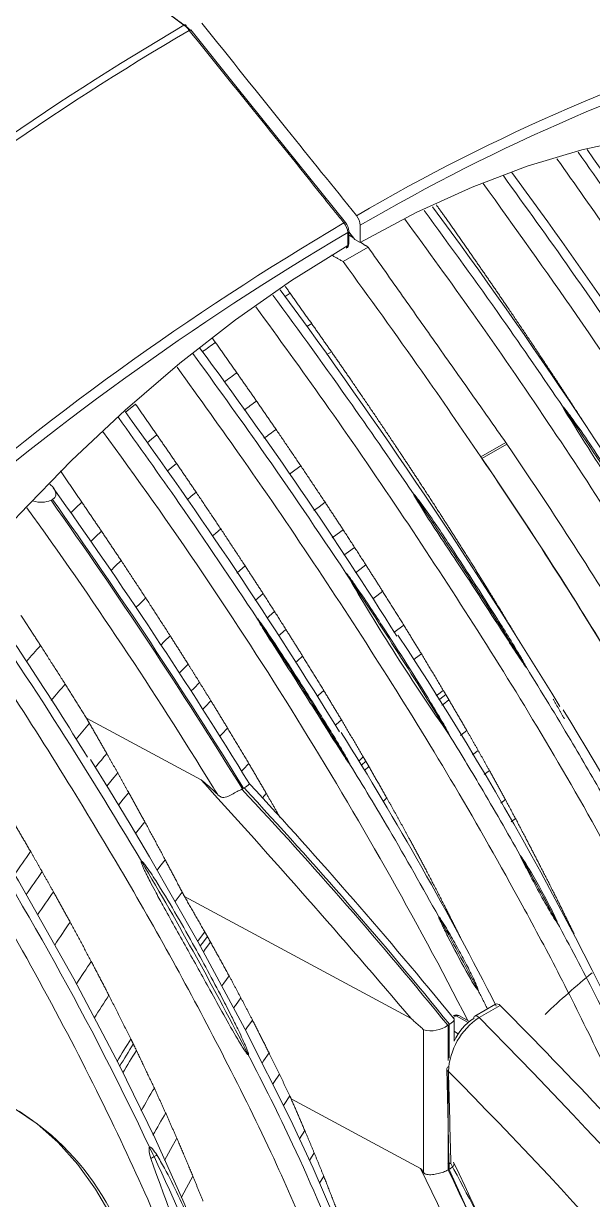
# Model space of a CAD drawing. Extents: x 9.3 to 87, y 1.1 to 68.8.
# Drawn here: x 61.33 to 62.941, y 4.746 to 8.074 of the extents above; entities that cross this region are included whole.
import ezdxf

# ---------------------------------------------------------------- set-up
doc = ezdxf.new("R2010")
doc.units = 0
doc.header["$MEASUREMENT"] = 0
doc.linetypes.add('SLD-Solid', pattern=[0])
doc.layers.add('OBJECT', color=7, linetype='CONTINUOUS')

msp = doc.modelspace()

# ---------------------------------------------------------------- linework, layer by layer
at = {"layer": 'OBJECT', "linetype": 'SLD-Solid', "lineweight": 15}
for p, q in [((62.2834, 7.5031), (62.2834, 7.4545)), ((62.248, 7.4462), (62.248, 7.4827)), ((62.2509, 7.4503), (62.2509, 7.4868)), ((62.2679, 7.4634), (62.2509, 7.4845)), ((62.2834, 7.4545), (62.2679, 7.4634)), ((62.2351, 7.4004), (62.3058, 7.4412)), ((62.0852, 7.3106), (62.0706, 7.3018)), ((62.146, 7.2249), (62.1322, 7.2165)), ((62.2018, 7.1453), (62.189, 7.1376)), ((62.6959, 6.8882), (62.6252, 6.8474)), ((62.6281, 6.8432), (62.6988, 6.884)), ((61.4122, 6.7271), (61.4081, 6.7247)), ((61.5085, 6.1078), (61.8331, 5.9331)), ((62.2922, 5.9983), (62.2795, 5.9866)), ((62.6174, 6.0167), (62.6009, 6.004)), ((62.2992, 5.9862), (62.2867, 5.9748)), ((62.3081, 5.9709), (62.296, 5.9597)), ((62.6491, 5.9602), (62.6344, 5.9489)), ((61.9498, 5.9077), (61.9534, 5.9098)), ((62.0176, 5.895), (62.0065, 5.883)), ((62.3588, 5.8821), (62.3483, 5.8723)), ((62.6944, 5.8776), (62.6813, 5.8674)), ((62.723, 5.8242), (62.7112, 5.815)), ((61.7859, 5.6032), (62.4277, 5.2577)), ((62.6664, 5.2987), (62.6079, 5.2649)), ((62.6664, 5.2987), (62.6079, 5.2649)), ((62.6793, 5.2947), (62.6199, 5.2604)), ((62.6793, 5.2947), (62.6199, 5.2604)), ((62.5551, 5.2655), (62.5464, 5.2604)), ((62.5895, 5.2465), (62.5551, 5.2655)), ((62.5927, 5.2496), (62.5624, 5.2664)), ((62.463, 4.822), (62.463, 5.2262)), ((62.5349, 5.2408), (62.5325, 5.2394)), ((62.5325, 5.2394), (62.5325, 5.1392)), ((62.5349, 5.1457), (62.5349, 5.2408)), ((62.5496, 5.1937), (62.5496, 5.2556)), ((62.5496, 5.2217), (62.5615, 5.214)), ((62.5325, 5.1087), (62.5325, 4.8295)), ((62.0878, 5.0308), (62.4538, 4.8337)), ((62.1264, 4.9413), (62.1111, 4.9173)), ((62.1532, 4.8775), (62.1396, 4.8557)), ((62.5315, 4.8482), (62.5332, 4.8452)), ((62.5349, 4.8309), (62.5325, 4.8295)), ((62.5349, 4.8309), (62.5349, 4.8498)), ((62.5396, 4.8558), (62.5396, 4.8558)), ((62.1801, 4.812), (62.1678, 4.7918))]:
    msp.add_line(p, q, dxfattribs=at)
at = {"layer": 'OBJECT', "linetype": 'SLD-Solid', "lineweight": 15, "flags": 128}
for points in [[(61.7905, 8.0661), (61.7906, 8.0675), (61.7904, 8.0686), (61.7899, 8.0696), (61.7892, 8.0702), (61.7883, 8.0705), (61.7871, 8.0705), (61.7858, 8.0701), (61.7845, 8.0695)], [(62.2417, 7.5112), (61.9351, 7.8926), (61.8037, 8.0561)], [(64.3747, 7.2429), (64.2921, 7.3518), (64.2008, 7.4491), (64.1012, 7.5343), (63.9936, 7.6071), (63.8787, 7.6672), (63.7568, 7.7143), (63.6284, 7.7482), (63.4942, 7.7687), (63.3548, 7.7759), (63.2106, 7.7695), (63.0624, 7.7498), (62.9108, 7.7167), (62.7564, 7.6703), (62.5999, 7.611), (62.442, 7.539), (62.2834, 7.4545)], [(60.466, 5.492), (60.5327, 5.6124), (60.6478, 5.8062), (60.77, 5.995), (60.8986, 6.1781), (61.0331, 6.3546), (61.1729, 6.5237), (61.3175, 6.6849), (61.4661, 6.8372), (61.6182, 6.9802), (61.7731, 7.1131), (61.9302, 7.2354), (62.0887, 7.3466), (62.248, 7.4462)], [(61.6468, 6.9971), (61.6318, 6.9846), (61.6192, 6.9739)], [(62.8624, 6.9822), (62.8619, 6.983), (62.8613, 6.9838), (62.8608, 6.9845), (62.8603, 6.9853), (62.8598, 6.9861), (62.8592, 6.9869), (62.8587, 6.9876), (62.8582, 6.9884)], [(61.7076, 6.9101), (61.6927, 6.8975), (61.6804, 6.8871)], [(62.6988, 6.884), (62.6985, 6.8845), (62.6981, 6.885), (62.6977, 6.8856), (62.6974, 6.8861), (62.697, 6.8866), (62.6967, 6.8872), (62.6963, 6.8877), (62.6959, 6.8882)], [(61.7633, 6.8293), (61.7484, 6.8167), (61.7369, 6.8069)], [(62.6252, 6.8474), (62.6256, 6.8469), (62.626, 6.8464), (62.6263, 6.8458), (62.6267, 6.8453), (62.627, 6.8448), (62.6274, 6.8442), (62.6278, 6.8437), (62.6281, 6.8432)], [(62.115, 6.8225), (62.0983, 6.8103), (62.0829, 6.799)], [(61.8187, 6.748), (61.8038, 6.7353), (61.7936, 6.7265)], [(62.4381, 6.7373), (62.4376, 6.7381), (62.4371, 6.7389), (62.4365, 6.7396), (62.436, 6.7404), (62.4355, 6.7412), (62.435, 6.7419), (62.4344, 6.7427), (62.4339, 6.7435)], [(61.4953, 6.7193), (61.4787, 6.7033), (61.4643, 6.6893)], [(62.1841, 6.719), (62.1674, 6.7067), (62.1524, 6.6957)], [(61.551, 6.6372), (61.5344, 6.621), (61.5209, 6.6077)], [(61.8885, 6.644), (61.8735, 6.6311), (61.8641, 6.6229)], [(62.2351, 6.6414), (62.2184, 6.6291), (62.204, 6.6184)], [(62.2674, 6.5916), (62.2507, 6.5793), (62.2369, 6.569)], [(61.6064, 6.5544), (61.5897, 6.5381), (61.5771, 6.5255)], [(61.9576, 6.5391), (61.9426, 6.5261), (61.9342, 6.5187)], [(62.2995, 6.5417), (62.2828, 6.5293), (62.2698, 6.5197)], [(62.0086, 6.4605), (61.9936, 6.4473), (61.9864, 6.441)], [(62.347, 6.4671), (62.3302, 6.4546), (62.3189, 6.4461)], [(61.6762, 6.4484), (61.6595, 6.4318), (61.6486, 6.4209)], [(62.0409, 6.41), (62.0259, 6.3968), (62.0198, 6.3914)], [(62.073, 6.3594), (62.058, 6.3461), (62.052, 6.3408)], [(62.4066, 6.3715), (62.3899, 6.359), (62.3784, 6.3503)], [(61.7453, 6.3414), (61.7286, 6.3246), (61.7191, 6.3149)], [(61.7962, 6.261), (61.7796, 6.244), (61.7711, 6.2352)], [(62.1204, 6.2836), (62.1054, 6.2702), (62.1001, 6.2654)], [(62.4565, 6.2902), (62.4397, 6.2776), (62.4345, 6.2736)], [(61.8285, 6.2093), (61.812, 6.1924), (61.8043, 6.1844)], [(62.1801, 6.1865), (62.1651, 6.1729), (62.1612, 6.1694)], [(62.5187, 6.1868), (62.5019, 6.174), (62.4987, 6.1716)], [(62.5257, 6.175), (62.5089, 6.1622), (62.5058, 6.1599)], [(62.5346, 6.1599), (62.5178, 6.1472), (62.5149, 6.1449)], [(61.8606, 6.1575), (61.8443, 6.1406), (61.8375, 6.1335)], [(62.23, 6.1037), (62.215, 6.09), (62.2129, 6.0882)], [(61.9081, 6.0798), (61.8919, 6.0629), (61.886, 6.0567)], [(62.5853, 6.073), (62.5685, 6.0601), (62.5673, 6.0591)], [(62.5201, 3.6876), (62.5052, 3.7782), (62.479, 3.9026), (62.4449, 4.0376), (62.4131, 4.146), (62.3721, 4.2699), (62.3233, 4.4069), (62.2696, 4.5486), (62.2117, 4.6914), (62.15, 4.8341), (62.0864, 4.9718), (61.9569, 5.229), (61.825, 5.4743), (61.6871, 5.7154), (61.6321, 5.808), (61.574, 5.9038), (61.5196, 5.9913)], [(61.9678, 5.9801), (61.9518, 5.9632), (61.9473, 5.9584)], [(62.1273, 3.6643), (62.1076, 3.7766), (62.0754, 3.9179), (62.0437, 4.0343), (62.0154, 4.126), (61.9898, 4.2044), (61.9701, 4.2627), (61.9475, 4.327), (61.9218, 4.3978), (61.8923, 4.4755), (61.8429, 4.5992), (61.7813, 4.7442), (61.7025, 4.9181), (61.6013, 5.1264), (61.473, 5.3706), (61.3155, 5.6481), (61.1282, 5.953)], [(61.597, 5.9529), (61.5816, 5.9342), (61.5665, 5.9158)], [(61.6279, 5.8975), (61.6127, 5.8788), (61.5991, 5.8622)], [(61.6737, 5.8144), (61.6586, 5.7957), (61.6475, 5.7818)], [(61.7313, 5.7074), (61.7165, 5.6886), (61.7083, 5.6781)], [(61.7795, 5.6157), (61.7648, 5.5968), (61.7591, 5.5893)], [(61.8434, 5.5031), (61.8285, 5.4834), (61.8235, 5.4767)], [(61.8506, 5.4903), (61.8357, 5.4704), (61.8306, 5.4636)], [(61.8598, 5.4739), (61.8448, 5.4539), (61.8396, 5.4468)], [(61.9123, 5.3787), (61.897, 5.3578), (61.8915, 5.3502)], [(61.9455, 5.3166), (61.9301, 5.2952), (61.9249, 5.288)], [(62.5551, 5.2655), (62.5531, 5.2665), (62.5511, 5.2669), (62.5492, 5.2668), (62.5476, 5.2663), (62.5476, 5.2663)], [(61.9783, 5.2537), (61.9627, 5.2317), (61.9583, 5.2255)], [(62.0252, 5.1608), (62.0094, 5.1379), (62.0054, 5.132)], [(62.0548, 5.1003), (62.0388, 5.0766), (62.0356, 5.0718)], [(62.5282, 5.1146), (62.5326, 4.9561), (62.5346, 4.8503)], [(62.5282, 5.1146), (62.5326, 4.9561), (62.5346, 4.8503)], [(62.0839, 5.0391), (62.0677, 5.0147), (62.0658, 5.0118)], [(61.6132, 4.2122), (61.6393, 4.2617), (61.6552, 4.3212), (61.6606, 4.389), (61.6552, 4.463), (61.6393, 4.5409), (61.6132, 4.6205), (61.5779, 4.6992), (61.5343, 4.7747), (61.4838, 4.8446), (61.428, 4.9069), (61.3685, 4.9597), (61.3071, 5.0014)], [(61.7643, 4.9189), (61.7466, 4.8875), (61.7292, 4.8559)], [(62.8958, 3.7275), (62.8777, 3.8337), (62.8204, 4.0776), (62.7448, 4.3248), (62.652, 4.5715), (62.5352, 4.831), (62.5352, 4.8311), (62.5352, 4.8311)], [(61.8097, 4.8118), (61.7918, 4.7786), (61.7769, 4.7503)]]:
    msp.add_lwpolyline(points, dxfattribs=at)
at = {"layer": 'OBJECT', "linetype": 'SLD-Solid', "lineweight": 15}
for centre, radius, start, end in [((48.6924, -10.291), 23.7435, 49.04126, 56.43984), ((41.0945, -19.3138), 34.3208, 52.92647, 57.00603), ((66.0076, 0.8756), 8.3419, 120.41468, 129.66088), ((61.8028, 8.051), 0.00511, 80.4089, 132.118), ((65.101, 2.6907), 5.6055, 106.4636, 120.3015), ((66.0184, 0.8679), 8.3338, 120.4148, 129.66088), ((65.1015, 2.6807), 5.5854, 106.4636, 120.301), ((50.3359, -1.3582), 15.5198, 32.00154, 35.78704), ((51.2297, -0.8031), 14.2605, 31.9312, 36.36572), ((49.799, -1.8024), 15.7667, 31.23124, 36.40903), ((62.2374, 7.501), 0.046, 2.6302, 39.7811), ((66.3654, 0.5026), 8.1329, 120.50193, 131.23261), ((62.2408, 7.5062), 0.00511, 80.4004, 132.128), ((62.2017, 7.4804), 0.0463, 2.8214, 39.7027), ((62.2177, 7.4881), 0.0332, 357.7773, 43.916), ((66.3613, 0.5004), 8.1038, 120.50239, 131.2326), ((62.246, 7.4872), 0.00492, 293.6777, 355.655), ((62.2396, 7.4494), 0.0114, 292.5197, 4.1513), ((62.2407, 7.4455), 0.00732, 295.709, 4.85), ((62.2459, 7.4508), 0.00503, 294.3748, 354.3049), ((62.2459, 7.4507), 0.00505, 294.518, 354.0957), ((49.2723, -2.1151), 15.8895, 31.30435, 36.42817), ((63.9436, 4.2589), 3.5735, 125.4044, 126.1215), ((51.2956, -0.6487), 13.1098, 32.21658, 36.53785), ((63.9883, 4.2066), 3.5367, 125.5082, 126.2292), ((63.9998, 4.1985), 3.4525, 125.6039, 126.3296), ((50.4261, -1.1724), 13.8436, 31.54065, 36.05677), ((62.988, 6.7645), 0.2513, 119.9841, 120.2921), ((72.4471, 12.8964), 11.2639, 211.676, 214.63167), ((62.9799, 6.7788), 0.2349, 119.6922, 120.0143), ((50.7182, -1.257), 14.6753, 31.88664, 34.15486), ((64.0328, 4.1602), 3.4053, 125.7085, 126.4217), ((51.5961, -0.4089), 12.3643, 27.24781, 36.35719), ((50.4417, -1.4287), 14.8101, 31.63538, 34.14483), ((53.1753, 0.3628), 11.4609, 27.93331, 34.45832), ((50.371, -1.4696), 14.8101, 31.63538, 34.14483), ((49.7438, -1.5874), 14.3482, 31.5593, 35.57597), ((61.3803, 6.7916), 0.0724, 252.2251, 292.613), ((48.8732, -2.1732), 15.372, 31.71454, 35.36893), ((48.7988, -2.2122), 15.4599, 31.69224, 35.32572), ((62.5637, 6.5196), 0.2513, 119.9841, 120.2922), ((62.5557, 6.5338), 0.235, 119.6922, 120.0142), ((50.2939, -1.5019), 14.6753, 31.88664, 34.15486), ((51.2939, -0.5605), 12.3968, 31.49711, 35.87139), ((50.2202, -1.0731), 13.2993, 30.63148, 34.69387), ((52.2005, 0.2603), 10.9366, 31.64378, 34.89026), ((67.962, 9.8488), 6.6177, 210.21063, 214.91744), ((50.3734, -1.3841), 14.26, 31.47212, 33.65595), ((50.6383, -1.1187), 13.612, 31.41986, 33.47897), ((54.7281, 1.265), 9.1918, 23.11303, 33.5345), ((64.9027, 3.2082), 4.6976, 138.6133, 139.3562), ((64.9339, 3.1807), 4.6146, 139.0584, 139.8137), ((55.6617, 1.6893), 8.457, 22.81683, 31.6849), ((64.9631, 3.1546), 4.5293, 139.5429, 140.288), ((53.775, 0.7655), 9.9797, 26.98043, 32.09324), ((64.9936, 3.1279), 4.477, 139.9619, 140.6108), ((41.7321, -12.3637), 27.1813, 40.41306, 42.3099), ((53.5202, 1.031), 9.0342, 25.31371, 32.77002), ((52.728, -2.7178), 12.6257, 39.06346, 43.08769), ((61.9246, 5.9658), 0.0629, 298.3384, 316.1637), ((52.6042, -2.8078), 12.7842, 39.02313, 42.99657), ((51.2588, -3.9847), 14.5905, 39.3111, 42.76617), ((65.1994, 2.9699), 4.7365, 144.3535, 145.3158), ((53.1026, 0.6108), 9.9612, 27.14465, 30.74444), ((53.5267, 0.525), 10.5738, 28.25594, 29.4236), ((65.2076, 2.9636), 4.6877, 144.6804, 145.6494), ((65.2077, 2.9629), 4.6291, 145.0201, 146.0016), ((65.2192, 2.9541), 4.5557, 145.5553, 146.5423), ((53.756, 0.7247), 9.9901, 27.51272, 28.85486), ((65.2199, 2.9524), 4.4455, 146.2884, 147.2735), ((64.4274, 3.578), 2.3423, 129.4158, 133.7592), ((65.2237, 2.949), 4.3562, 146.9634, 147.9702), ((62.67, 5.2875), 0.0117, 37.7647, 107.74), ((62.67, 5.2875), 0.0117, 37.7647, 107.74), ((62.7257, 5.0995), 0.1926, 123.3145, 177.3925), ((62.7257, 5.0995), 0.1926, 123.3145, 177.3925), ((62.5551, 5.2533), 0.015, 60.9851, 119.9973), ((62.5595, 5.2596), 0.00732, 66.7977, 126.8314), ((62.612, 5.2589), 0.00723, 124.2169, 187.0935), ((62.612, 5.2589), 0.00723, 124.2169, 187.0935), ((62.6109, 5.2546), 0.0107, 32.92, 106.1197), ((62.6109, 5.2546), 0.0107, 32.92, 106.1197), ((52.8087, -4.498), 13.8379, 37.627, 44.84534), ((62.4843, 5.302), 0.0788, 254.2981, 306.5258), ((62.6844, 5.1338), 0.1476, 122.6428, 156.0564), ((65.219, 2.951), 4.232, 147.8993, 148.9064), ((65.2125, 2.9549), 4.2109, 148.0113, 149.0205), ((65.2136, 2.9542), 4.1951, 148.1573, 149.1731), ((62.5361, 5.1141), 0.00784, 116.0439, 176.6613), ((62.5361, 5.1156), 0.00787, 187.1095, 249.0605), ((5.3628, 3.5019), 57.193, 1.3479, 1.60945), ((5.3628, 3.5019), 57.193, 1.3479, 1.60945), ((52.9216, -4.4272), 13.5391, 37.8644, 44.77177), ((65.2036, 2.9598), 4.0848, 149.0469, 150.0858), ((60.9276, 4.3743), 0.7333, 1.6308, 57.8615), ((65.1884, 2.9686), 4.0038, 149.6683, 150.7065), ((53.295, 0.9027), 9.2926, 25.25173, 25.43473), ((61.5548, 5.1187), 0.2905, 297.8563, 299.924), ((72.698, 8.7884), 11.6868, 199.6321, 203.69353), ((61.6134, 5.0172), 0.1732, 299.8479, 302.8765), ((56.1772, 2.2543), 6.1093, 17.53915, 25.31796), ((62.4225, 4.7997), 0.0462, 28.8304, 47.3642), ((58.7564, 2.987), 4.133, 10.2102, 26.5403), ((58.9464, 3.048), 4.0038, 9.7662, 26.4175), ((58.825, 3.0111), 4.1523, 9.9644, 26.3106)]:
    msp.add_arc(centre, radius, start, end, dxfattribs=at)
for centre, major_axis, ratio, start_param, end_param in [((59.4816, -0.5053), (-5.5684, 8.3217), 0.616702, 4.976892, 5.021091), ((61.0517, 4.4457), (-0.2693, 0.4216), 0.605053, 3.376316, 5.470711), ((61.0316, 4.4328), (-0.2544, 0.3956), 0.606761, 3.374403, 5.468799)]:
    msp.add_ellipse(centre, major_axis=major_axis, ratio=ratio, start_param=start_param, end_param=end_param, dxfattribs=at)
for points, degree in [([(61.7084, 8.1264), (61.7905, 8.0661)], 1), ([(61.7994, 8.0548), (61.7948, 8.0606), (61.7898, 8.0655), (61.7845, 8.0695)], 3), ([(61.7905, 8.0661), (61.795, 8.0628), (61.7991, 8.0587), (61.803, 8.0539)], 3), ([(62.5245, 7.5251), (62.4991, 7.5609)], 1), ([(62.5853, 7.4386), (62.5245, 7.5251)], 1), ([(62.2646, 7.4675), (62.2509, 7.4762)], 1), ([(62.248, 7.4462), (62.248, 7.4462), (62.248, 7.4462), (62.248, 7.4461)], 3), ([(62.3058, 7.4412), (62.2843, 7.455)], 1), ([(62.3058, 7.4412), (62.6959, 6.8882)], 1), ([(62.641, 7.3583), (62.5853, 7.4386)], 1), ([(62.2025, 7.4186), (62.2351, 7.4004)], 1), ([(62.6964, 7.2774), (62.641, 7.3583)], 1), ([(62.0852, 7.3106), (62.0711, 7.3303)], 1), ([(62.146, 7.2249), (62.0852, 7.3106)], 1), ([(62.7662, 7.174), (62.6964, 7.2774)], 1), ([(62.2018, 7.1453), (62.146, 7.2249)], 1), ([(61.8733, 7.1716), (61.864, 7.1846)], 1), ([(61.9341, 7.0855), (61.8733, 7.1716)], 1), ([(62.8353, 7.0698), (62.7662, 7.174)], 1), ([(62.2572, 7.0653), (62.2018, 7.1453)], 1), ([(61.9899, 7.0057), (61.9341, 7.0855)], 1), ([(62.327, 6.963), (62.2572, 7.0653)], 1), ([(62.8863, 6.9916), (62.8353, 7.0698)], 1), ([(61.7076, 6.9101), (61.6468, 6.9971)], 1), ([(62.0452, 6.9253), (61.9899, 7.0057)], 1), ([(62.9186, 6.9415), (62.8863, 6.9916)], 1), ([(62.3961, 6.86), (62.327, 6.963)], 1), ([(62.115, 6.8225), (62.0452, 6.9253)], 1), ([(61.7633, 6.8293), (61.7076, 6.9101)], 1), ([(62.4471, 6.7827), (62.3961, 6.86)], 1), ([(61.8187, 6.748), (61.7633, 6.8293)], 1), ([(61.4953, 6.7193), (61.4344, 6.8077)], 1), ([(62.1841, 6.719), (62.115, 6.8225)], 1), ([(62.4794, 6.7333), (62.4471, 6.7827)], 1), ([(61.8885, 6.644), (61.8187, 6.748)], 1), ([(62.5115, 6.6836), (62.4794, 6.7333)], 1), ([(61.551, 6.6372), (61.4953, 6.7193)], 1), ([(62.2351, 6.6414), (62.1841, 6.719)], 1), ([(62.559, 6.6094), (62.5115, 6.6836)], 1), ([(61.6064, 6.5544), (61.551, 6.6372)], 1), ([(61.9576, 6.5391), (61.8885, 6.644)], 1), ([(62.2674, 6.5916), (62.2351, 6.6414)], 1), ([(62.2995, 6.5417), (62.2674, 6.5916)], 1), ([(62.6187, 6.5145), (62.559, 6.6094)], 1), ([(61.6762, 6.4484), (61.6064, 6.5544)], 1), ([(62.0086, 6.4605), (61.9576, 6.5391)], 1), ([(62.347, 6.4671), (62.2995, 6.5417)], 1), ([(62.6686, 6.4337), (62.6187, 6.5145)], 1), ([(62.0409, 6.41), (62.0086, 6.4605)], 1), ([(62.4066, 6.3715), (62.347, 6.4671)], 1), ([(61.7453, 6.3414), (61.6762, 6.4484)], 1), ([(62.7309, 6.331), (62.6686, 6.4337)], 1), ([(61.3783, 6.3139), (61.3229, 6.3991)], 1), ([(62.073, 6.3594), (62.0409, 6.41)], 1), ([(62.1204, 6.2836), (62.073, 6.3594)], 1), ([(62.4565, 6.2902), (62.4066, 6.3715)], 1), ([(61.7962, 6.261), (61.7453, 6.3414)], 1), ([(62.7379, 6.3193), (62.7309, 6.331)], 1), ([(61.4481, 6.2046), (61.3783, 6.3139)], 1), ([(61.8285, 6.2093), (61.7962, 6.261)], 1), ([(62.1801, 6.1865), (62.1204, 6.2836)], 1), ([(62.5187, 6.1868), (62.4565, 6.2902)], 1), ([(61.5085, 6.1078), (61.4481, 6.2046)], 1), ([(61.8606, 6.1575), (61.8285, 6.2093)], 1), ([(62.23, 6.1037), (62.1801, 6.1865)], 1), ([(62.5257, 6.175), (62.5187, 6.1868)], 1), ([(62.5346, 6.1599), (62.5257, 6.175)], 1), ([(62.5853, 6.073), (62.5346, 6.1599)], 1), ([(62.8614, 6.1063), (62.8296, 6.1623)], 1), ([(61.9081, 6.0798), (61.8606, 6.1575)], 1), ([(61.5168, 6.0935), (61.5085, 6.1078)], 1), ([(61.5659, 6.0079), (61.5168, 6.0935)], 1), ([(62.2922, 5.9983), (62.23, 6.1037)], 1), ([(61.9678, 5.9801), (61.9081, 6.0798)], 1), ([(62.6174, 6.0167), (62.5853, 6.073)], 1), ([(61.597, 5.9529), (61.5659, 6.0079)], 1), ([(62.2992, 5.9862), (62.2922, 5.9983)], 1), ([(62.6491, 5.9602), (62.6174, 6.0167)], 1), ([(62.0176, 5.895), (61.9678, 5.9801)], 1), ([(62.3081, 5.9709), (62.2992, 5.9862)], 1), ([(62.3588, 5.8821), (62.3081, 5.9709)], 1), ([(62.6944, 5.8776), (62.6491, 5.9602)], 1), ([(61.6279, 5.8975), (61.597, 5.9529)], 1), ([(61.6737, 5.8144), (61.6279, 5.8975)], 1), ([(61.9498, 5.9077), (61.9486, 5.9071)], 1), ([(61.9544, 5.9104), (61.9534, 5.9098)], 1), ([(62.0564, 5.8273), (62.0176, 5.895)], 1), ([(62.3909, 5.8246), (62.3588, 5.8821)], 1), ([(62.723, 5.8242), (62.6944, 5.8776)], 1), ([(61.3504, 5.7303), (61.2994, 5.8179)], 1), ([(61.7313, 5.7074), (61.6737, 5.8144)], 1), ([(62.4225, 5.7668), (62.3909, 5.8246)], 1), ([(62.751, 5.7708), (62.723, 5.8242)], 1), ([(62.4679, 5.682), (62.4225, 5.7668)], 1), ([(62.7935, 5.6886), (62.751, 5.7708)], 1), ([(61.3827, 5.6738), (61.3504, 5.7303)], 1), ([(61.7795, 5.6157), (61.7313, 5.7074)], 1), ([(61.4148, 5.6167), (61.3827, 5.6738)], 1), ([(62.4965, 5.6272), (62.4679, 5.682)], 1), ([(62.8204, 5.6359), (62.7935, 5.6886)], 1), ([(62.5245, 5.5723), (62.4965, 5.6272)], 1), ([(62.8473, 5.5824), (62.8204, 5.6359)], 1), ([(61.4623, 5.5308), (61.4148, 5.6167)], 1), ([(61.7859, 5.6032), (61.7795, 5.6157)], 1), ([(61.8434, 5.5031), (61.7859, 5.6032)], 1), ([(62.567, 5.4876), (62.5245, 5.5723)], 1), ([(62.8887, 5.4979), (62.8473, 5.5824)], 1), ([(61.5219, 5.4197), (61.4623, 5.5308)], 1), ([(61.8506, 5.4903), (61.8434, 5.5031)], 1), ([(61.8598, 5.4739), (61.8506, 5.4903)], 1), ([(61.9123, 5.3787), (61.8598, 5.4739)], 1), ([(61.5718, 5.3239), (61.5219, 5.4197)], 1), ([(61.9455, 5.3166), (61.9123, 5.3787)], 1), ([(62.6436, 5.2855), (62.6163, 5.3395)], 1), ([(61.634, 5.2), (61.5718, 5.3239)], 1), ([(61.9783, 5.2537), (61.9455, 5.3166)], 1), ([(62.0252, 5.1608), (61.9783, 5.2537)], 1), ([(62.463, 5.2262), (62.4277, 5.2577)], 1), ([(62.5312, 5.2387), (62.5325, 5.2394)], 1), ([(62.5349, 5.2408), (62.5361, 5.2415)], 1), ([(61.641, 5.1857), (61.634, 5.2)], 1), ([(61.6499, 5.1674), (61.641, 5.1857)], 1), ([(61.7006, 5.0607), (61.6499, 5.1674)], 1), ([(62.0548, 5.1003), (62.0252, 5.1608)], 1), ([(62.0839, 5.0391), (62.0548, 5.1003)], 1), ([(61.7326, 4.9905), (61.7006, 5.0607)], 1), ([(62.0878, 5.0308), (62.0839, 5.0391)], 1), ([(62.1264, 4.9413), (62.0878, 5.0308)], 1), ([(61.7643, 4.9189), (61.7326, 4.9905)], 1), ([(62.1532, 4.8775), (62.1264, 4.9413)], 1), ([(61.8097, 4.8118), (61.7643, 4.9189)], 1), ([(62.1801, 4.812), (62.1532, 4.8775)], 1), ([(62.5325, 4.8295), (62.5322, 4.8293)], 1), ([(62.5352, 4.8311), (62.5349, 4.8309)], 1), ([(61.8383, 4.7409), (61.8097, 4.8118)], 1), ([(62.2214, 4.7062), (62.1801, 4.812)], 1)]:
    msp.add_open_spline(points, degree=degree, dxfattribs=at)
for points, knots in [([(62.2728, 7.5304), (62.2071, 7.6122), (62.1414, 7.6939), (62.0757, 7.7756), (61.9954, 7.8755), (61.9151, 7.9754), (61.8348, 8.0753)], [0.03013372, 0.03013372, 0.03013372, 0.03013372, 0.03830696, 0.03830696, 0.03830696, 0.04829992, 0.04829992, 0.04829992, 0.04829992]), ([(62.2374, 7.51), (62.2333, 7.5151), (62.2292, 7.5202), (62.2251, 7.5252), (62.2088, 7.5455), (62.1925, 7.5659), (62.1761, 7.5862), (62.1108, 7.6674), (62.0455, 7.7487), (61.9802, 7.8299), (61.9199, 7.9049), (61.8597, 7.9799), (61.7994, 8.0548)], [0, 0, 0, 0, 0.000508, 0.000508, 0.000508, 0.00254, 0.00254, 0.00254, 0.010668, 0.010668, 0.010668, 0.01816622, 0.01816622, 0.01816622, 0.01816622]), ([(64.1683, 5.3795), (64.1413, 5.4495), (64.0781, 5.6137), (63.9633, 5.8623), (63.8321, 6.117), (63.705, 6.3524), (63.5785, 6.5716), (63.3959, 6.8722), (63.1538, 7.2484), (62.9435, 7.5458), (62.8405, 7.6914)], [0, 0, 0, 0, 0.085756, 0.201042, 0.307479, 0.406374, 0.499877, 0.589962, 0.799279, 1, 1, 1, 1]), ([(63.2929, 7.1412), (63.2198, 7.2503), (63.0914, 7.4422), (62.9579, 7.6291), (62.9004, 7.7097)], [0, 0, 0, 0, 0.568945, 1, 1, 1, 1]), ([(63.1199, 7.025), (63.0403, 7.1431), (62.899, 7.3525), (62.7518, 7.556), (62.6877, 7.6447)], [0, 0, 0, 0, 0.564064, 1, 1, 1, 1]), ([(64.0001, 5.2824), (63.9767, 5.3404), (63.9262, 5.4656), (63.8268, 5.6866), (63.7006, 5.9355), (63.558, 6.1979), (63.3827, 6.5014), (63.1641, 6.8511), (62.9027, 7.244), (62.7206, 7.4975), (62.6317, 7.6214)], [0, 0, 0, 0, 0.070053, 0.15123, 0.268681, 0.377343, 0.479616, 0.653665, 0.830795, 1, 1, 1, 1]), ([(62.4646, 7.5451), (62.5385, 7.4437), (62.672, 7.2604), (62.8007, 7.0724), (62.8582, 6.9884)], [0, 0, 0, 0, 0.553371, 1, 1, 1, 1]), ([(62.4101, 7.5202), (62.4748, 7.4312), (62.6123, 7.2422), (62.8125, 6.9511), (63.0116, 6.6481), (63.2047, 6.3391), (63.3719, 6.0499), (63.5186, 5.7797), (63.6115, 5.5998), (63.6577, 5.4965), (63.6661, 5.4777)], [0, 0, 0, 0, 0.138475, 0.294052, 0.442324, 0.591091, 0.747976, 0.857736, 0.974144, 1, 1, 1, 1]), ([(62.2351, 7.4004), (62.3098, 7.2974), (62.442, 7.1152), (62.5697, 6.9285), (62.6252, 6.8474)], [0, 0, 0, 0, 0.565398, 1, 1, 1, 1]), ([(62.0363, 7.3058), (62.1115, 7.2025), (62.2464, 7.0174), (62.3764, 6.8275), (62.4339, 6.7435)], [0, 0, 0, 0, 0.557849, 1, 1, 1, 1]), ([(61.9882, 7.272), (62.0529, 7.183), (62.191, 6.993), (62.3925, 6.6998), (62.5935, 6.3935), (62.7887, 6.0806), (62.9573, 5.7871), (63.1069, 5.5128), (63.2323, 5.2589), (63.3233, 5.0601), (63.368, 4.946), (63.3772, 4.9228)], [0, 0, 0, 0, 0.121384, 0.259134, 0.390431, 0.522435, 0.661924, 0.759692, 0.863384, 0.972167, 1, 1, 1, 1]), ([(62.2431, 6.5189), (62.1635, 6.637), (62.0219, 6.8468), (61.8743, 7.0508), (61.8098, 7.14)], [0, 0, 0, 0, 0.562769, 1, 1, 1, 1]), ([(61.7648, 7.1015), (61.8278, 7.0141), (61.9635, 6.8258), (62.1624, 6.5337), (62.3622, 6.2259), (62.5568, 5.9101), (62.7177, 5.6257), (62.8523, 5.3741), (62.9604, 5.1565), (63.0318, 5.0016), (63.065, 4.919), (63.0663, 4.9158)], [0, 0, 0, 0, 0.127509, 0.274887, 0.416242, 0.558795, 0.709917, 0.798953, 0.893579, 0.995865, 1, 1, 1, 1]), ([(61.9918, 6.3901), (61.9188, 6.4993), (61.7901, 6.6914), (61.6564, 6.8786), (61.5987, 6.9595)], [0, 0, 0, 0, 0.568034, 1, 1, 1, 1]), ([(62.8612, 6.9816), (62.8608, 6.9823), (62.8601, 6.9835), (62.8593, 6.9851), (62.8588, 6.9862), (62.8585, 6.9869), (62.8583, 6.9874), (62.8582, 6.9877), (62.8581, 6.988), (62.8581, 6.9882), (62.8581, 6.9883), (62.8581, 6.9884), (62.8582, 6.9884), (62.8582, 6.9884)], [0, 0, 0, 0, 0.326158, 0.544988, 0.692102, 0.791242, 0.858308, 0.903966, 0.935333, 0.96621, 0.979398, 0.992715, 1, 1, 1, 1]), ([(62.8582, 6.9884), (62.8582, 6.9884), (62.8582, 6.9884), (62.8583, 6.9884), (62.8586, 6.9883), (62.8595, 6.9876), (62.8612, 6.9857), (62.8626, 6.984), (62.8635, 6.9829)], [0, 0, 0, 0, 0.008152, 0.01895, 0.038891, 0.124454, 0.462158, 1, 1, 1, 1]), ([(62.8635, 6.9829), (62.8723, 6.9712), (62.9159, 6.9127), (63.0044, 6.7768), (63.0965, 6.6338), (63.158, 6.5336), (63.1732, 6.5069), (63.1774, 6.4993), (63.1787, 6.4962), (63.1789, 6.4957), (63.179, 6.4954), (63.179, 6.4952), (63.179, 6.4952), (63.179, 6.4952), (63.1789, 6.4951), (63.1789, 6.4951)], [0, 0, 0, 0, 0.075373, 0.376432, 0.837708, 0.953137, 0.981996, 0.99643, 0.998235, 0.999138, 0.99959, 0.999817, 0.999931, 0.999976, 1, 1, 1, 1]), ([(61.4122, 6.7271), (61.4147, 6.7289), (61.4196, 6.7326), (61.4223, 6.7409), (61.4199, 6.7531), (61.4132, 6.7636), (61.4058, 6.7692), (61.4048, 6.77)], [0, 0, 0, 0, 0.151012, 0.3008, 0.539143, 0.940085, 1, 1, 1, 1]), ([(62.4369, 6.7366), (62.4365, 6.7374), (62.4359, 6.7386), (62.4351, 6.7402), (62.4346, 6.7412), (62.4342, 6.742), (62.434, 6.7425), (62.4339, 6.7428), (62.4339, 6.7431), (62.4338, 6.7432), (62.4339, 6.7434), (62.4339, 6.7434), (62.4339, 6.7435), (62.4339, 6.7435)], [0, 0, 0, 0, 0.326157, 0.544986, 0.6921, 0.79124, 0.858306, 0.903951, 0.935333, 0.96621, 0.979398, 0.992715, 1, 1, 1, 1]), ([(62.4339, 6.7435), (62.4339, 6.7435), (62.434, 6.7435), (62.4341, 6.7435), (62.4343, 6.7434), (62.4352, 6.7427), (62.4369, 6.7408), (62.4383, 6.7391), (62.4393, 6.738)], [0, 0, 0, 0, 0.009023, 0.020487, 0.042289, 0.122762, 0.441726, 1, 1, 1, 1]), ([(62.7547, 6.2502), (62.7547, 6.2502), (62.7547, 6.2502), (62.7546, 6.2502), (62.7546, 6.2502), (62.7544, 6.2503), (62.7542, 6.2505), (62.7538, 6.2509), (62.7516, 6.2534), (62.7466, 6.2606), (62.7292, 6.2861), (62.6655, 6.385), (62.5733, 6.5279), (62.4821, 6.6622), (62.4445, 6.7242), (62.4369, 6.7366)], [0, 0, 0, 0, 0.000024, 0.000069, 0.000183, 0.00041, 0.000862, 0.001765, 0.00357, 0.018004, 0.046863, 0.162292, 0.623568, 0.924627, 1, 1, 1, 1]), ([(62.4393, 6.738), (62.4458, 6.7294), (62.4783, 6.6863), (62.5556, 6.5696), (62.6492, 6.425), (62.7207, 6.3106), (62.7465, 6.2664), (62.7511, 6.2582), (62.7532, 6.254), (62.7542, 6.2519), (62.7546, 6.2509), (62.7547, 6.2505), (62.7547, 6.2503), (62.7547, 6.2503), (62.7547, 6.2502), (62.7547, 6.2502), (62.7547, 6.2502), (62.7547, 6.2502)], [0, 0, 0, 0, 0.055666, 0.2781, 0.722897, 0.945279, 0.973076, 0.986975, 0.993925, 0.997401, 0.999141, 0.999577, 0.999796, 0.999868, 0.999956, 0.999996, 1, 1, 1, 1]), ([(62.2431, 6.5189), (62.2431, 6.5189), (62.2432, 6.5189), (62.2433, 6.5189), (62.2435, 6.5188), (62.2442, 6.5182), (62.2467, 6.5154), (62.2557, 6.5034), (62.2899, 6.4546), (62.3681, 6.3359), (62.4497, 6.2075), (62.5106, 6.107), (62.5279, 6.0769), (62.5343, 6.0648), (62.5355, 6.0619), (62.5357, 6.0614), (62.5357, 6.0611), (62.5357, 6.061), (62.5357, 6.0609), (62.5357, 6.0609), (62.5357, 6.0608), (62.5357, 6.0608), (62.5357, 6.0608)], [0, 0, 0, 0, 0.000094, 0.000218, 0.000448, 0.001446, 0.005385, 0.021069, 0.083741, 0.334366, 0.804886, 0.922632, 0.98151, 0.996237, 0.998077, 0.998998, 0.999316, 0.999635, 0.999784, 0.999905, 0.999967, 1, 1, 1, 1]), ([(61.1149, 6.4489), (61.1671, 6.372), (61.2841, 6.2), (61.4537, 5.933), (61.6205, 5.6565), (61.7714, 5.3901), (61.9132, 5.1218), (62.0424, 4.8599), (62.1546, 4.5981), (62.2535, 4.3397), (62.3461, 4.0672), (62.4047, 3.8441), (62.4228, 3.7174), (62.4279, 3.6821)], [0, 0, 0, 0, 0.089122, 0.199541, 0.302126, 0.397229, 0.491555, 0.591893, 0.676697, 0.766801, 0.862116, 0.961521, 1, 1, 1, 1]), ([(62.2543, 5.9773), (62.2543, 5.9773), (62.2543, 5.9773), (62.2542, 5.9773), (62.2541, 5.9774), (62.2535, 5.9779), (62.2518, 5.98), (62.2455, 5.989), (62.2214, 6.0257), (62.1637, 6.1177), (62.0919, 6.2302), (62.0293, 6.3286), (62.0017, 6.3715), (61.9929, 6.3874), (61.9921, 6.389), (61.9918, 6.3897), (61.9918, 6.39), (61.9918, 6.3901), (61.9918, 6.3901), (61.9918, 6.3901), (61.9918, 6.3901), (61.9918, 6.3901)], [0, 0, 0, 0, 0.000078, 0.000179, 0.000367, 0.001181, 0.004395, 0.017191, 0.068322, 0.272792, 0.681705, 0.886151, 0.988387, 0.994777, 0.997973, 0.999578, 0.999779, 0.999878, 0.999957, 0.999999, 1, 1, 1, 1]), ([(61.9918, 6.3901), (61.9918, 6.3901), (61.9919, 6.3901), (61.9919, 6.3901), (61.9921, 6.3901), (61.9926, 6.3896), (61.9942, 6.3878), (62.0003, 6.3797), (62.0234, 6.3469), (62.0783, 6.2641), (62.1398, 6.168), (62.1957, 6.0782), (62.2246, 6.0306), (62.243, 5.9993), (62.2504, 5.9859), (62.2526, 5.9816), (62.2537, 5.9794), (62.2541, 5.9783), (62.2543, 5.9777), (62.2544, 5.9775), (62.2543, 5.9774), (62.2543, 5.9774), (62.2543, 5.9773), (62.2543, 5.9773), (62.2543, 5.9773)], [0, 0, 0, 0, 0.000072, 0.000167, 0.000341, 0.001087, 0.004033, 0.015761, 0.062622, 0.250016, 0.624778, 0.761349, 0.897921, 0.96621, 0.983282, 0.991818, 0.996087, 0.998222, 0.999291, 0.99965, 0.99983, 0.999901, 0.999971, 1, 1, 1, 1]), ([(62.7547, 6.2502), (62.7966, 6.1824), (62.8726, 6.0593), (62.9449, 5.934), (62.9773, 5.8778)], [0, 0, 0, 0, 0.551649, 1, 1, 1, 1]), ([(62.7366, 5.7195), (62.6995, 5.7847), (62.634, 5.8994), (62.5653, 6.0121), (62.5357, 6.0608)], [0, 0, 0, 0, 0.567807, 1, 1, 1, 1]), ([(62.5058, 5.5458), (62.4594, 5.6287), (62.378, 5.774), (62.2915, 5.9162), (62.2543, 5.9773)], [0, 0, 0, 0, 0.570137, 1, 1, 1, 1]), ([(61.8331, 5.9331), (61.8391, 5.9283), (61.8548, 5.916), (61.8698, 5.9015), (61.879, 5.8926)], [0, 0, 0, 0, 0.387466, 1, 1, 1, 1]), ([(61.0441, 5.9203), (61.1152, 5.8062), (61.2549, 5.582), (61.4419, 5.2447), (61.603, 4.9237), (61.7377, 4.6227), (61.8499, 4.3371), (61.9455, 4.0543), (62.0097, 3.826), (62.029, 3.6958), (62.0344, 3.6588)], [0, 0, 0, 0, 0.158864, 0.312281, 0.455055, 0.584144, 0.705414, 0.824941, 0.95025, 1, 1, 1, 1]), ([(61.879, 5.8926), (61.8742, 5.9005), (61.8693, 5.9085), (61.8643, 5.9163), (61.8643, 5.9163)], [0, 0, 0, 0, 0.999918, 1, 1, 1, 1]), ([(61.879, 5.8926), (61.8798, 5.8919), (61.8831, 5.8888), (61.889, 5.8844), (61.8974, 5.8828), (61.9075, 5.8856), (61.92, 5.8922), (61.935, 5.9006), (61.9441, 5.9049), (61.9486, 5.9071)], [0, 0, 0, 0, 0.040977, 0.172111, 0.285128, 0.396953, 0.598358, 0.799165, 1, 1, 1, 1]), ([(61.9486, 5.9071), (61.9486, 5.9071), (61.9487, 5.9071), (61.9487, 5.907), (61.9487, 5.907)], [0, 0, 0, 0, 0.969894, 1, 1, 1, 1]), ([(61.9545, 5.9104), (61.9545, 5.9104), (61.9545, 5.9104), (61.9545, 5.9104), (61.9544, 5.9104)], [0, 0, 0, 0, 0.030106, 1, 1, 1, 1]), ([(61.9666, 5.1555), (61.9666, 5.1555), (61.9664, 5.1554), (61.966, 5.1555), (61.965, 5.156), (61.962, 5.1591), (61.9519, 5.1733), (61.9159, 5.2334), (61.8621, 5.3318), (61.7915, 5.4585), (61.7392, 5.5516), (61.705, 5.6144), (61.6898, 5.643), (61.68, 5.6623), (61.6736, 5.6754), (61.6696, 5.6843), (61.667, 5.6903), (61.6654, 5.6944), (61.6644, 5.6972), (61.6638, 5.6992), (61.6635, 5.7006), (61.6634, 5.7016), (61.6634, 5.7023), (61.6635, 5.7028), (61.6637, 5.703), (61.6638, 5.703), (61.6638, 5.7031)], [0, 0, 0, 0, 0.000459, 0.001037, 0.002137, 0.006183, 0.022225, 0.086119, 0.341385, 0.558432, 0.778026, 0.850867, 0.899686, 0.932428, 0.954405, 0.969173, 0.979112, 0.985817, 0.990355, 0.993443, 0.995561, 0.997451, 0.99862, 0.999247, 0.999765, 1, 1, 1, 1]), ([(61.6638, 5.7031), (61.6639, 5.7031), (61.6641, 5.7032), (61.6645, 5.7031), (61.6658, 5.7025), (61.6698, 5.6986), (61.6836, 5.6808), (61.7328, 5.605), (61.8047, 5.4797), (61.8747, 5.3506), (61.9164, 5.2696), (61.9347, 5.2327), (61.9466, 5.2078), (61.9543, 5.191), (61.9592, 5.1796), (61.9624, 5.1718), (61.9644, 5.1666), (61.9656, 5.163), (61.9663, 5.1606), (61.9667, 5.1589), (61.9669, 5.1577), (61.967, 5.1568), (61.967, 5.1562), (61.9669, 5.1558), (61.9668, 5.1556), (61.9667, 5.1555), (61.9666, 5.1555)], [0, 0, 0, 0, 0.000501, 0.001151, 0.00236, 0.007574, 0.028162, 0.110155, 0.437763, 0.717794, 0.81063, 0.872803, 0.914462, 0.942394, 0.961138, 0.973731, 0.982205, 0.987919, 0.991787, 0.994417, 0.99622, 0.997472, 0.998806, 0.999341, 0.999785, 1, 1, 1, 1]), ([(62.8405, 5.5308), (62.8405, 5.5307), (62.8405, 5.5307), (62.8403, 5.5307), (62.8399, 5.5309), (62.8386, 5.5323), (62.8342, 5.5382), (62.8186, 5.5636), (62.7937, 5.6081), (62.7668, 5.6581), (62.7485, 5.6933), (62.7403, 5.7098), (62.7373, 5.7166), (62.7367, 5.7184), (62.7365, 5.719), (62.7365, 5.7193), (62.7366, 5.7195), (62.7366, 5.7195), (62.7366, 5.7195), (62.7366, 5.7195), (62.7366, 5.7195)], [0, 0, 0, 0, 0.000482, 0.00111, 0.002276, 0.007285, 0.027059, 0.105814, 0.420513, 0.735029, 0.89228, 0.970915, 0.99058, 0.995498, 0.997961, 0.999198, 0.999585, 0.999858, 0.999986, 1, 1, 1, 1]), ([(62.7366, 5.7195), (62.7366, 5.7195), (62.7366, 5.7195), (62.7366, 5.7195), (62.7367, 5.7195), (62.7368, 5.7195), (62.7372, 5.7192), (62.7383, 5.718), (62.7407, 5.7146), (62.765, 5.6775), (62.7957, 5.6218), (62.8268, 5.5636), (62.838, 5.5393), (62.8404, 5.5331), (62.8407, 5.5314), (62.8407, 5.531), (62.8406, 5.5308), (62.8406, 5.5308), (62.8405, 5.5308)], [0, 0, 0, 0, 0.000019, 0.000279, 0.000481, 0.001037, 0.002142, 0.006556, 0.024175, 0.059391, 0.622996, 0.904875, 0.975423, 0.993138, 0.997605, 0.998837, 0.999489, 1, 1, 1, 1]), ([(62.6163, 5.3395), (62.6162, 5.3395), (62.6161, 5.3395), (62.6159, 5.3395), (62.6153, 5.3399), (62.6133, 5.342), (62.6066, 5.3515), (62.5826, 5.3921), (62.5569, 5.4405), (62.5328, 5.4874), (62.5233, 5.5064), (62.517, 5.5192), (62.5129, 5.5278), (62.5102, 5.5337), (62.5084, 5.5376), (62.5073, 5.5402), (62.5066, 5.542), (62.5062, 5.5433), (62.5059, 5.5441), (62.5058, 5.5447), (62.5057, 5.545), (62.5056, 5.5454), (62.5056, 5.5456), (62.5057, 5.5457), (62.5057, 5.5458), (62.5057, 5.5458), (62.5058, 5.5458)], [0, 0, 0, 0, 0.000685, 0.001564, 0.003213, 0.010493, 0.039238, 0.153737, 0.611335, 0.73946, 0.825268, 0.882734, 0.921227, 0.947018, 0.964309, 0.975911, 0.983708, 0.988957, 0.992503, 0.99491, 0.996555, 0.997693, 0.998895, 0.999376, 0.999777, 1, 1, 1, 1]), ([(62.5058, 5.5458), (62.5058, 5.5458), (62.5058, 5.5458), (62.506, 5.5458), (62.5063, 5.5456), (62.5074, 5.5446), (62.511, 5.5397), (62.524, 5.5193), (62.5444, 5.4841), (62.5676, 5.4422), (62.5851, 5.409), (62.5965, 5.3866), (62.6038, 5.3714), (62.6086, 5.3612), (62.6117, 5.3542), (62.6136, 5.3495), (62.6148, 5.3463), (62.6156, 5.3441), (62.616, 5.3426), (62.6163, 5.3416), (62.6164, 5.3409), (62.6165, 5.3404), (62.6165, 5.34), (62.6164, 5.3397), (62.6164, 5.3396), (62.6163, 5.3396), (62.6163, 5.3395)], [0, 0, 0, 0, 0.00041, 0.000921, 0.001908, 0.005632, 0.020397, 0.079215, 0.314257, 0.540019, 0.691234, 0.792556, 0.860477, 0.906034, 0.936612, 0.957157, 0.970981, 0.980303, 0.986609, 0.990897, 0.993832, 0.995867, 0.998024, 0.998888, 0.999606, 1, 1, 1, 1]), ([(63.0831, 5.0441), (63.0391, 5.1389), (62.9629, 5.3028), (62.8769, 5.4631), (62.8405, 5.5308)], [0, 0, 0, 0, 0.578266, 1, 1, 1, 1]), ([(62.5477, 5.2589), (62.5482, 5.2585), (62.5504, 5.2569), (62.5495, 5.2536), (62.5456, 5.2481), (62.5393, 5.2437), (62.5361, 5.2415)], [0, 0, 0, 0, 0.081721, 0.399004, 0.699159, 1, 1, 1, 1]), ([(62.2454, 4.547), (62.1962, 4.6661), (62.1116, 4.8711), (62.0095, 5.0715), (61.9666, 5.1555)], [0, 0, 0, 0, 0.580628, 1, 1, 1, 1]), ([(61.6905, 4.8619), (61.6881, 4.8706), (61.6855, 4.8801), (61.6856, 4.8904), (61.6859, 4.8922), (61.6864, 4.8933), (61.6868, 4.8936), (61.6869, 4.8938)], [0, 0, 0, 0, 0.808261, 0.877493, 0.947201, 0.979061, 1, 1, 1, 1]), ([(61.6869, 4.8938), (61.6872, 4.8939), (61.6877, 4.8941), (61.6887, 4.894), (61.6911, 4.8928), (61.6981, 4.8859), (61.7033, 4.878), (61.7075, 4.8717)], [0, 0, 0, 0, 0.027025, 0.059823, 0.116713, 0.300963, 1, 1, 1, 1]), ([(61.7075, 4.8717), (61.7148, 4.8594), (61.7513, 4.7978), (61.8224, 4.6365), (61.9018, 4.441), (61.9596, 4.2732), (61.9919, 4.1781), (62.0051, 4.1272), (62.0085, 4.1005), (62.0087, 4.0994)], [0, 0, 0, 0, 0.052148, 0.260687, 0.628917, 0.812119, 0.904433, 0.996168, 1, 1, 1, 1]), ([(62.463, 4.822), (62.4637, 4.8211), (62.4652, 4.8192), (62.4683, 4.8174), (62.4754, 4.8155), (62.4872, 4.8158), (62.5037, 4.8184), (62.5195, 4.8231), (62.528, 4.8272), (62.5322, 4.8293)], [0, 0, 0, 0, 0.044488, 0.09049, 0.148644, 0.372188, 0.584707, 0.792259, 1, 1, 1, 1]), ([(62.5322, 4.8293), (62.5322, 4.8293), (62.5322, 4.8293), (62.5322, 4.8293), (62.5322, 4.8293)], [0, 0, 0, 0, 0.256453, 1, 1, 1, 1]), ([(62.5489, 4.8476), (62.5491, 4.8468), (62.5496, 4.8439), (62.5453, 4.838), (62.5386, 4.8334), (62.5352, 4.8311)], [0, 0, 0, 0, 0.173722, 0.586687, 1, 1, 1, 1]), ([(62.5352, 4.8311), (62.5352, 4.8311), (62.5352, 4.8311), (62.5352, 4.8311), (62.5352, 4.8311)], [0, 0, 0, 0, 0.743547, 1, 1, 1, 1]), ([(62.5354, 4.8503), (62.5353, 4.85), (62.5353, 4.849), (62.5369, 4.8479), (62.5389, 4.8474), (62.54, 4.8472), (62.54, 4.8472)], [0, 0, 0, 0, 0.19341, 0.611668, 0.984464, 1, 1, 1, 1]), ([(62.5354, 4.8503), (62.5354, 4.85), (62.5353, 4.849), (62.5369, 4.8479), (62.5389, 4.8474), (62.54, 4.8472), (62.54, 4.8472)], [0, 0, 0, 0, 0.188363, 0.609238, 0.984367, 1, 1, 1, 1]), ([(62.54, 4.8472), (62.5869, 4.7592), (62.6807, 4.5829), (62.7945, 4.3116), (62.884, 4.0414), (62.9365, 3.8463), (62.952, 3.745), (62.9543, 3.7301)], [0, 0, 0, 0, 0.240293, 0.481356, 0.721647, 0.959227, 1, 1, 1, 1])]:
    msp.add_open_spline(points, degree=3, knots=knots, dxfattribs=at)

doc.saveas('drawing.dxf')
